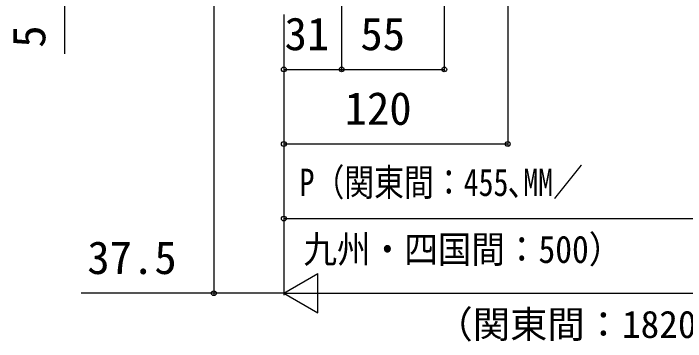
# Model space of a CAD drawing. Units: millimetres, scale not verified. Extents: x -1050 to 1050, y -1570 to 1562.
# Drawn here: x -642.2 to -282, y -461.9 to -286 of the extents above; entities that cross this region are included whole.
import ezdxf
from ezdxf.enums import TextEntityAlignment as Align

# ---------------------------------------------------------------- set-up
doc = ezdxf.new("R2010")
doc.units = ezdxf.units.MM
doc.header["$LTSCALE"] = 8
doc.layers.add('0-5_YKK_D', color=6, linetype='Continuous')
doc.styles.add('ＭＳ ゴシック', font='')
doc.styles.get('ＭＳ ゴシック').set_extended_font_data('MS Gothic')

msp = doc.modelspace()

# ---------------------------------------------------------------- linework, layer by layer
at = {"layer": '0-5_YKK_D'}
for p, q in [((-411.3, -204.2), (-411.3, -317)), ((-377.3, -228.5), (-377.3, -357)), ((-466.3, -269.2), (-466.3, -317)), ((-466.3, -269.2), (-466.3, -317)), ((-614.8, -273.5), (-614.8, -307.609)), ((-534.8, -274.5), (-534.8, -437)), ((-497.3, -286.5), (-497.3, -437)), ((-497.3, -286.5), (-497.3, -437)), ((-497.3, -286.5), (-497.3, -317)), ((-497.3, -291.5), (-497.3, -357)), ((-497.3, -291.5), (-497.3, -397)), ((-497.3, -316), (-466.3, -316)), ((-466.3, -316), (-411.3, -316)), ((-497.3, -356), (-377.3, -356)), ((-497.3, -396), (-269.8, -396)), ((-497.3, -436), (-479.113, -425.5)), ((-479.113, -446.5), (-479.113, -425.5)), ((-497.3, -436), (-479.113, -446.5)), ((-497.3, -436), (-460.927, -436)), ((-476.3, -436), (846.7, -436))]:
    msp.add_line(p, q, dxfattribs=at)
msp.add_lwpolyline([(-497.3, -436), (-534.8, -436), (-605.809, -436)], dxfattribs=at)
for centre in [(-497.3, -316), (-466.3, -316), (-466.3, -316), (-411.3, -316), (-497.3, -356), (-377.3, -356), (-497.3, -396), (-534.8, -436)]:
    msp.add_circle(centre, 1.275, dxfattribs=at)

# ---------------------------------------------------------------- texts
at = {"layer": '0-5_YKK_D', "style": 'ＭＳ ゴシック'}
for s, height, p in [('31', 17.6, (-496.868, -311)), ('55', 17.6, (-456.255, -311)), ('120', 17.6, (-464.709, -351)), ('37.5', 17.6, (-602.582, -431)), ('（関東間：1820､2730､3640､4550､MM：2000､3000､4000､5000､九州・四国間：1910､2865､3820､4775）', 14.66, (-416.05, -464.409))]:
    msp.add_text(s, height=height, dxfattribs=at).set_placement(p, align=Align.BOTTOM_LEFT)
msp.add_text('5', height=17.6, rotation=90, dxfattribs=at).set_placement((-619.8, -304.382), align=Align.BOTTOM_LEFT)
for s, width, p in [('P（関東間：455､MM／', 0.8, (-488.868, -388.273)), ('九州・四国間：500）', 0.9, (-486.794, -424.182))]:
    msp.add_text(s, height=14.66, dxfattribs=dict(at, width=width)).set_placement(p, align=Align.BOTTOM_LEFT)

doc.saveas('drawing.dxf')
